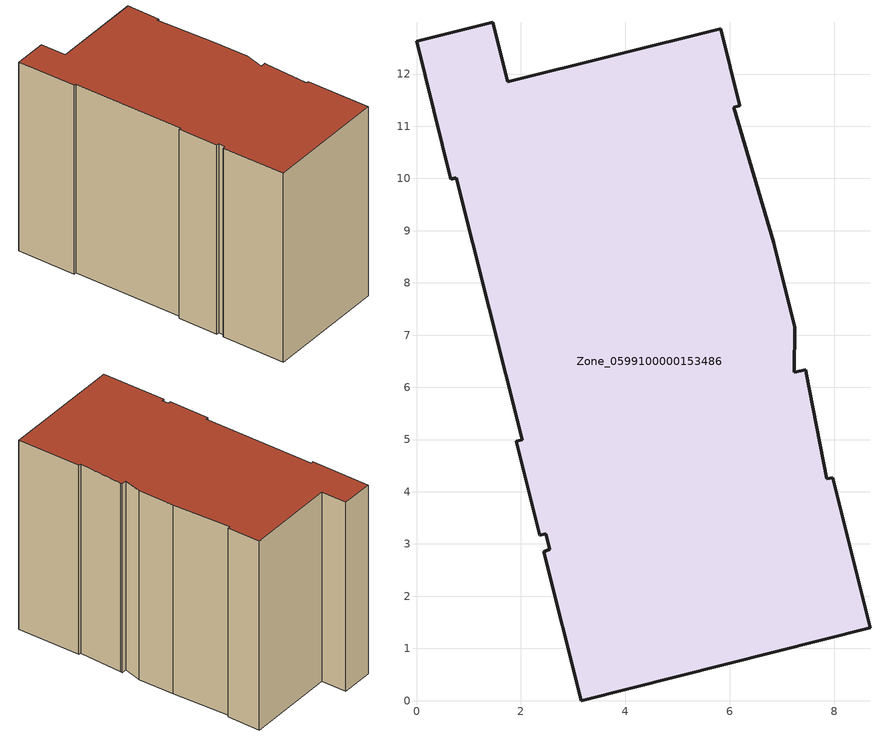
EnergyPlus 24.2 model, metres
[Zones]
Zone_0599100000153486
 floor ground (C_G): 0.66,9.98 0,12.63 1.46,12.99 1.75,11.85 5.82,12.87 6.19,11.39 6.08,11.36 6.84,8.77 7.25,7.15 7.23,6.28 7.45,6.34 7.47,6.27 7.86,4.25 7.97,4.27 8.69,1.39 3.15,0 2.44,2.85 2.55,2.9 2.47,3.19 2.36,3.17 1.91,4.97 2.02,5 0.77,10.01 z0
 wall outside (C_F): 0,12.63 0.66,9.98 0.77,10.01 2.02,5 1.91,4.97 2.36,3.17 2.47,3.19 2.55,2.9 2.44,2.85 3.15,0 8.69,1.39 7.97,4.27 7.86,4.25 7.47,6.27 7.45,6.34 7.23,6.28 7.25,7.15 6.84,8.77 6.08,11.36 6.19,11.39 5.82,12.87 1.75,11.85 1.46,12.99 0,12.63 z0:9.12
 roof outside (C_R): 2.47,3.19 2.55,2.9 2.44,2.85 3.15,0 8.69,1.39 7.97,4.27 7.86,4.25 7.47,6.27 7.45,6.34 7.23,6.28 7.25,7.15 6.84,8.77 6.08,11.36 6.19,11.39 5.82,12.87 1.75,11.85 1.46,12.99 0,12.63 0.66,9.98 0.77,10.01 2.02,5 1.91,4.97 2.36,3.17 z9.12
[BUILDING]
Pand.0599100000153486: North Axis=0; Terrain=City; Loads Convergence Tolerance Value=0.04; Temperature Convergence Tolerance Value=0.4; Solar Distribution=FullExterior; Maximum Number of Warmup Days=25; Minimum Number of Warmup Days=1
[Site:Location]
Rotterdam.The.Hague.AP_ZH_NLD Design_Conditions: Latitude=51.96; Longitude=4.45; Time Zone=1; Elevation=-4.5
[SITE:GROUNDTEMPERATURE:BUILDINGSURFACE]
18, 18, 18, 18, 18, 18, 18, 18, 18, 18, 18, 18
[MATERIAL] Thermal Absorptance=0.9; Solar Absorptance=0.7; Visible Absorptance=0.7
Name | Roughness | Thickness | Conductivity | Density | Specific Heat
G.TC.1975-1991 | MediumSmooth | 0.15 | 0.288461 | 540 | 1210
F.TC.1975-1991 | Rough | 0.3 | 0.230769 | 1920 | 840
R.TC.1975-1991 | MediumRough | 0.2 | 0.153846 | 1500 | 1000
[CONSTRUCTION]
C_G: G.TC.1975-1991
C_F: F.TC.1975-1991
C_R: R.TC.1975-1991
[ZONE]
Zone_0599100000153486: Type=1; Multiplier=1; Ceiling Height=Autocalculate; Volume=Autocalculate; Floor Area=autocalculate; Part of Total Floor Area=Yes
[ZONEINFILTRATION:DESIGNFLOWRATE]
Infil_Zone_0599100000153486: Zone or ZoneList or Space or SpaceList=Zone_0599100000153486; Schedule=AlwaysOn; Design Flow Rate Calculation Method=Flow/Area; Flow Rate per Floor Area=0.003; Constant Term Coefficient=1; Temperature Term Coefficient=0; Velocity Term Coefficient=0; Velocity Squared Term Coefficient=0
[HVACTEMPLATE:ZONE:IDEALLOADSAIRSYSTEM]
Zone_0599100000153486: Maximum Heating Supply Air Temperature=50; Minimum Cooling Supply Air Temperature=13; Maximum Heating Supply Air Humidity Ratio=0.0156; Minimum Cooling Supply Air Humidity Ratio=0.0077; Heating Limit=NoLimit; Cooling Limit=NoLimit; Dehumidification Control Type=ConstantSensibleHeatRatio; Cooling Sensible Heat Ratio=0.7; Dehumidification Setpoint=60; Humidification Control Type=None; Humidification Setpoint=30; Outdoor Air Method=None; Outdoor Air Flow Rate per Person=0.00944; Outdoor Air Flow Rate per Zone Floor Area=0; Outdoor Air Flow Rate per Zone=0; Demand Controlled Ventilation Type=None; Outdoor Air Economizer Type=NoEconomizer; Heat Recovery Type=None; Sensible Heat Recovery Effectiveness=0.7; Latent Heat Recovery Effectiveness=0.65
[ZONECONTROL:THERMOSTAT]
ThermostatControl_Zone_0599100000153486: Zone or ZoneList=Zone_0599100000153486; Control Type Schedule=DualSetpointControlType; Control 1=Thermostat_Zone_0599100000153486; Temperature Difference Between Cutout And Setpoint=0
[THERMOSTATSETPOINT:DUALSETPOINT]
Thermostat_Zone_0599100000153486: Heating Setpoint Temperature Schedule=HeatingSetpoint_Zone_0599100000153486; Cooling Setpoint Temperature Schedule=CoolingSetpoint_Zone_0599100000153486
[SCHEDULE:COMPACT]
HeatingSetpoint_Zone_0599100000153486: Through: 12/31, For: AllDays, Until: 24:00, 21
CoolingSetpoint_Zone_0599100000153486: Through: 12/31, For: AllDays, Until: 24:00, 24
DualSetpointControlType: Through: 12/31, For: AllDays, Until: 24:00, 4
AlwaysOn: Through: 12/31, For: AllDays, Until: 24:00, 1
